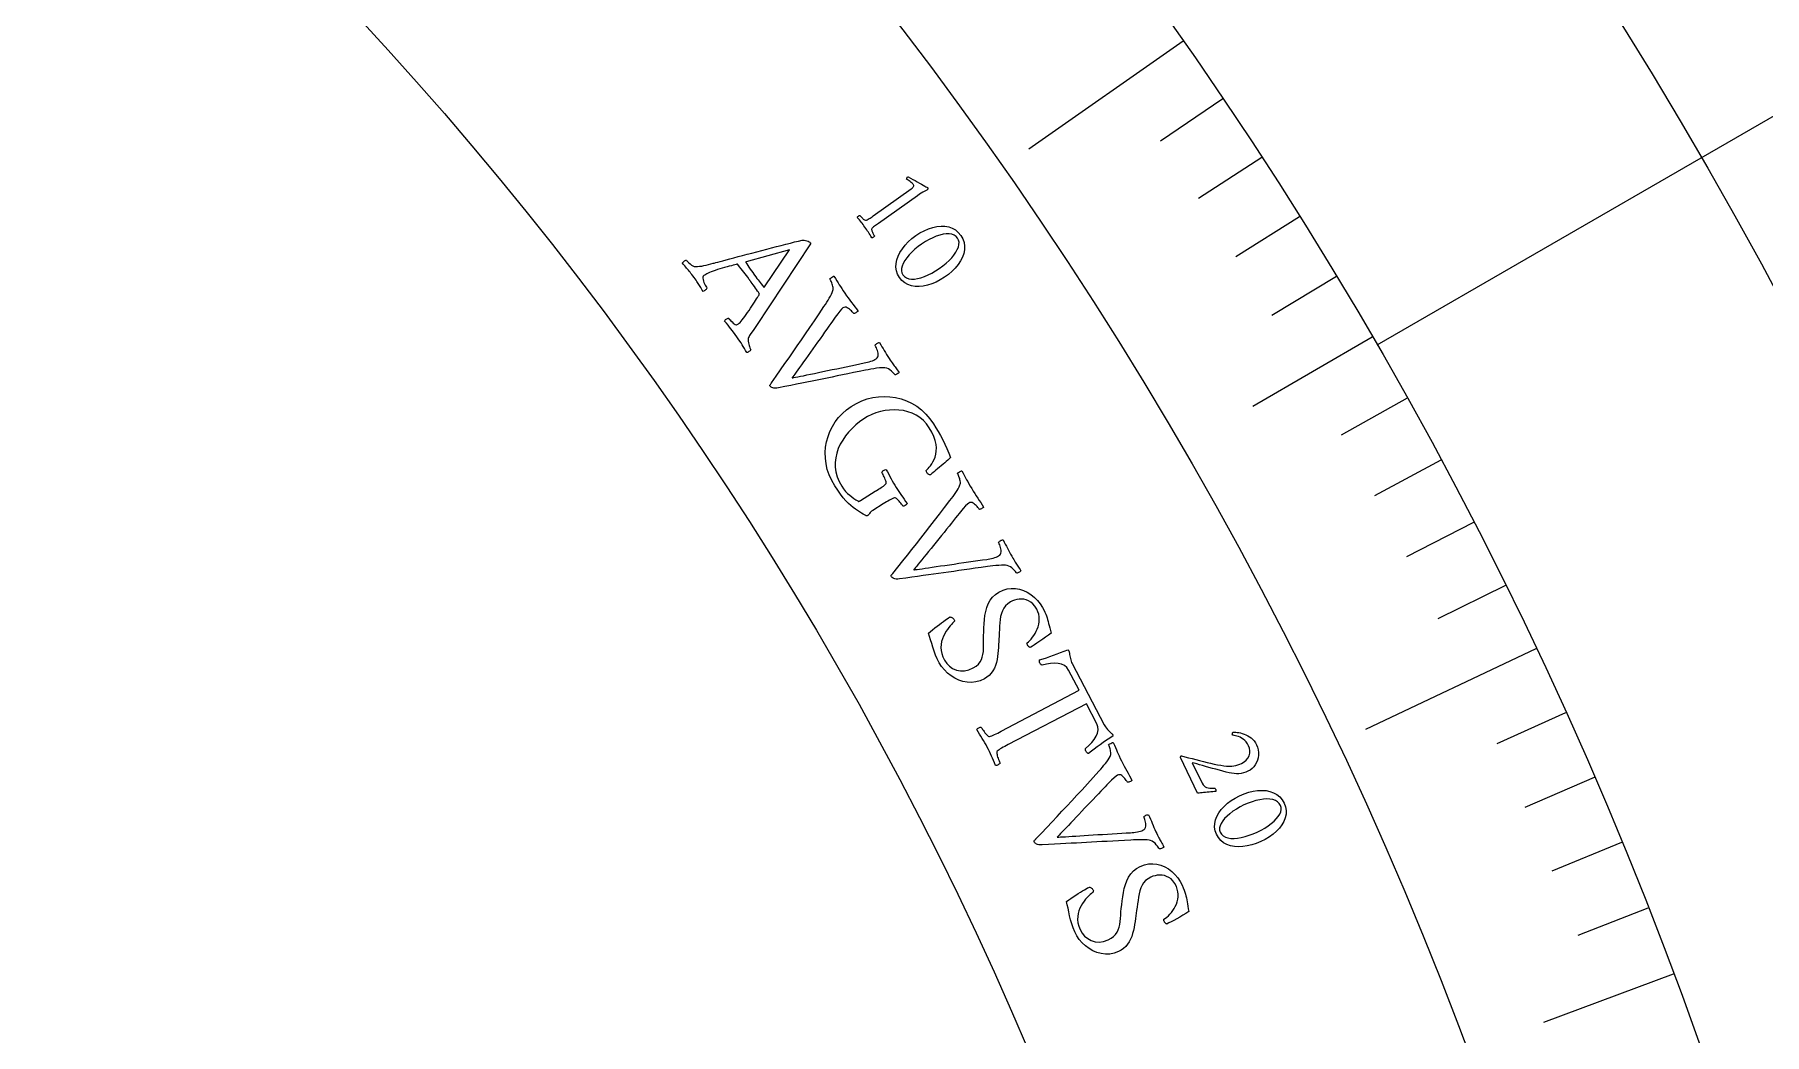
# Model space of a CAD drawing. Header units: millimetres. Extents: x -60 to 60, y -60 to 76.
# Drawn here: x 25.93 to 45.75, y 15.95 to 27.41 of the extents above; entities that cross this region are included whole.
import ezdxf

# ---------------------------------------------------------------- set-up
doc = ezdxf.new("R2010")
doc.units = ezdxf.units.MM
for name, color, linetype in [('ENGRAVE', 7, 'Continuous'), ('ENGRAVE_FINE', 8, 'Continuous'), ('TEXT', 5, 'Continuous')]:
    doc.layers.add(name, color=color, linetype=linetype)

msp = doc.modelspace()

# ---------------------------------------------------------------- linework, layer by layer
at = {"layer": 'ENGRAVE'}
for points in [[(39.0901, 27.336), (37.3199, 26.0982)], [(47.0252, 27.15), (41.3094, 23.85)], [(41.2562, 23.9419), (39.8862, 23.1469)], [(43.1325, 20.3685), (41.1794, 19.4461)], [(44.7036, 16.6395), (43.2191, 16.087)]]:
    msp.add_lwpolyline(points, dxfattribs=at)
for radius in [58.8, 58.8, 57.225, 54.3, 54.3, 51.99, 47.7, 47.7, 45.18, 40.5, 40.5]:
    msp.add_circle((0, 0), radius, dxfattribs=at)
at = {"layer": 'ENGRAVE_FINE'}
for points in [[(39.5457, 26.6726), (38.8294, 26.1895)], [(39.9902, 26.0014), (39.2659, 25.5304)], [(40.4236, 25.3224), (39.6914, 24.8637)], [(40.8456, 24.6358), (40.1058, 24.1896)], [(41.6552, 23.2409), (40.9007, 22.8199)], [(42.0424, 22.5328), (41.2809, 22.1246)], [(42.4178, 21.8179), (41.6495, 21.4227)], [(42.7812, 21.0964), (42.0063, 20.7143)], [(43.4716, 19.6343), (42.6842, 19.2787)], [(43.7984, 18.8942), (43.0051, 18.5519)], [(44.1127, 18.1482), (43.3137, 17.8194)], [(44.4145, 17.3966), (43.61, 17.0814)]]:
    msp.add_lwpolyline(points, dxfattribs=at)
at = {"layer": 'TEXT'}
for points in [[(35.5369, 25.3313), (35.9727, 25.6419), (35.9832, 25.6498), (35.9914, 25.6571), (35.9974, 25.6637), (36.0011, 25.6697), (36.0029, 25.6754), (36.0029, 25.6813), (36.0011, 25.6872), (35.9976, 25.6933), (35.9921, 25.6999), (35.9844, 25.7074), (35.9744, 25.7159), (35.9623, 25.7253), (35.9497, 25.7345), (35.9385, 25.7424), (35.9288, 25.749), (35.9206, 25.7544), (35.9215, 25.7617), (35.9237, 25.768), (35.9273, 25.7734), (35.9321, 25.7778), (35.9322, 25.7779), (35.9324, 25.778), (35.9327, 25.7783), (35.9332, 25.7786), (35.9353, 25.7799), (35.9372, 25.7806), (35.9389, 25.7808), (35.9403, 25.7803), (35.9662, 25.7653), (35.9919, 25.7505), (36.0176, 25.7359), (36.0432, 25.7216), (36.0676, 25.708), (36.0898, 25.6955), (36.1099, 25.6842), (36.1278, 25.674), (36.1425, 25.6656), (36.1531, 25.6594), (36.1596, 25.6555), (36.1621, 25.6538), (36.1637, 25.6515), (36.1651, 25.6487), (36.1654, 25.6456), (36.1646, 25.6424), (36.1626, 25.639), (36.1602, 25.6357), (36.1579, 25.6327), (36.1558, 25.6301), (36.1539, 25.6278), (36.152, 25.6269), (36.1464, 25.6241), (36.1369, 25.6195), (36.1237, 25.6131), (36.1073, 25.6044), (36.0886, 25.5932), (36.0673, 25.5794), (36.0437, 25.5631), (35.5972, 25.2464), (35.5853, 25.2379), (35.5738, 25.2296), (35.5628, 25.2216), (35.5523, 25.2138), (35.5427, 25.2061), (35.5343, 25.1987), (35.5273, 25.1915), (35.5216, 25.1845), (35.5202, 25.1807), (35.52, 25.1756), (35.5211, 25.169), (35.5233, 25.1609), (35.5264, 25.1523), (35.53, 25.1436), (35.5341, 25.135), (35.5386, 25.1264), (35.5431, 25.1185), (35.547, 25.1119), (35.5503, 25.1066), (35.5529, 25.1026), (35.5513, 25.0993), (35.5487, 25.0957), (35.545, 25.0919), (35.5402, 25.0878), (35.535, 25.0843), (35.5303, 25.0819), (35.5259, 25.0807), (35.5219, 25.0808), (35.5116, 25.0977), (35.5017, 25.1138), (35.4921, 25.1293), (35.483, 25.144), (35.4738, 25.1585), (35.464, 25.1734), (35.4536, 25.1887), (35.4426, 25.2045), (35.4318, 25.2194), (35.4213, 25.2335), (35.411, 25.2468), (35.4011, 25.2592), (35.3909, 25.2717), (35.3799, 25.2851), (35.3682, 25.2994), (35.3557, 25.3146), (35.357, 25.3183), (35.3595, 25.3221), (35.3633, 25.3258), (35.3684, 25.3294), (35.3738, 25.3326), (35.3786, 25.3349), (35.3829, 25.3363), (35.3865, 25.3367), (35.3894, 25.3329), (35.3933, 25.328), (35.3983, 25.3222), (35.4043, 25.3154), (35.4109, 25.3082), (35.4177, 25.3015), (35.4247, 25.2953), (35.4319, 25.2895), (35.4387, 25.2848), (35.4444, 25.2819), (35.4491, 25.2807), (35.4528, 25.2812), (35.4613, 25.2843), (35.4705, 25.2885), (35.4804, 25.2938), (35.4909, 25.3001), (35.5019, 25.3073), (35.5133, 25.3148), (35.5249, 25.3228), (35.5369, 25.3313)], [(36.5415, 25.108), (36.5642, 25.0684), (36.5789, 25.0277), (36.5854, 24.986), (36.5837, 24.9432), (36.5749, 24.9001), (36.5598, 24.8577), (36.5384, 24.8158), (36.5109, 24.7744), (36.4781, 24.7345), (36.441, 24.6967), (36.3997, 24.6612), (36.3541, 24.6278), (36.3062, 24.5979), (36.2578, 24.5728), (36.2089, 24.5524), (36.1596, 24.5369), (36.1109, 24.5266), (36.064, 24.522), (36.019, 24.5232), (35.9757, 24.5302), (35.9354, 24.5436), (35.8992, 24.5639), (35.8671, 24.5912), (35.8391, 24.6254), (35.8178, 24.6629), (35.8043, 24.702), (35.7985, 24.7428), (35.8004, 24.7854), (35.8092, 24.8285), (35.824, 24.8713), (35.8449, 24.9138), (35.8718, 24.9558), (35.9038, 24.9965), (35.9402, 25.035), (35.9809, 25.0713), (36.026, 25.1053), (36.0735, 25.1358), (36.1216, 25.1616), (36.1703, 25.1825), (36.2195, 25.1985), (36.2682, 25.2091), (36.3151, 25.2137), (36.3604, 25.2123), (36.4039, 25.2049), (36.4445, 25.1909), (36.481, 25.1702), (36.5133, 25.1425), (36.5415, 25.108)], [(33.7046, 24.7881), (33.7078, 24.789), (33.7175, 24.7916), (33.7336, 24.796), (33.7561, 24.8021), (33.7842, 24.8097), (33.8168, 24.8186), (33.854, 24.8288), (33.8957, 24.8403), (33.9411, 24.8526), (33.9891, 24.8654), (34.0398, 24.8786), (34.0931, 24.8923), (34.1481, 24.9064), (34.2038, 24.9208), (34.2602, 24.9354), (34.3173, 24.9504), (34.3742, 24.9653), (34.43, 24.9798), (34.4847, 24.9939), (34.5382, 25.0075), (34.5896, 25.0206), (34.6379, 25.0327), (34.683, 25.044), (34.725, 25.0544), (34.735, 25.0549), (34.7468, 25.0538), (34.7604, 25.0509), (34.7759, 25.0463), (34.7908, 25.0408), (34.8027, 25.0352), (34.8115, 25.0295), (34.8173, 25.0236), (34.8183, 25.0221), (34.8191, 25.0207), (34.8194, 25.0197), (34.8195, 25.0188), (34.8195, 25.0179), (34.8195, 25.0166), (34.8197, 25.0149), (34.8201, 25.0128), (34.1921, 24.0653), (34.1607, 24.019), (34.1374, 23.9842), (34.1221, 23.9609), (34.1148, 23.9492), (34.1095, 23.9378), (34.1063, 23.925), (34.105, 23.9106), (34.1058, 23.8948), (34.108, 23.8784), (34.1111, 23.8628), (34.1152, 23.8478), (34.1202, 23.8334), (34.1252, 23.8207), (34.1295, 23.8107), (34.133, 23.8034), (34.1357, 23.7988), (34.1329, 23.7927), (34.1282, 23.7868), (34.1217, 23.7812), (34.1133, 23.7758), (34.1049, 23.7711), (34.0982, 23.7677), (34.0933, 23.7655), (34.0902, 23.7646), (34.0755, 23.789), (34.0616, 23.8121), (34.0484, 23.834), (34.036, 23.8545), (34.0231, 23.8751), (34.0087, 23.8974), (33.9925, 23.9213), (33.9748, 23.9468), (33.9557, 23.9735), (33.938, 23.9976), (33.9216, 24.0191), (33.9066, 24.038), (33.8914, 24.0567), (33.8743, 24.0778), (33.8555, 24.1011), (33.8349, 24.1266), (33.8368, 24.1322), (33.8406, 24.1378), (33.8463, 24.1434), (33.854, 24.1489), (33.8622, 24.1536), (33.8696, 24.1567), (33.8764, 24.1581), (33.8824, 24.158), (33.8887, 24.1499), (33.8973, 24.1402), (33.908, 24.1289), (33.9209, 24.1161), (33.9343, 24.104), (33.9465, 24.0947), (33.9574, 24.0882), (33.967, 24.0846), (33.973, 24.0845), (33.9797, 24.0861), (33.987, 24.0894), (33.9949, 24.0944), (34.0032, 24.1013), (34.0131, 24.1113), (34.0247, 24.1246), (34.0379, 24.141), (34.0522, 24.1598), (34.0672, 24.1801), (34.0827, 24.2019), (34.0989, 24.2253), (34.1153, 24.2493), (34.1313, 24.2732), (34.147, 24.2968), (34.1623, 24.3202), (34.1769, 24.3425), (34.1901, 24.3627), (34.2019, 24.3809), (34.2124, 24.3971), (34.221, 24.4103), (34.2271, 24.4197), (34.2308, 24.4254), (34.232, 24.4273), (34.2321, 24.4277), (34.2322, 24.4287), (34.2325, 24.4305), (34.2329, 24.433), (34.2332, 24.4357), (34.233, 24.4381), (34.2325, 24.4402), (34.2315, 24.442), (34.2228, 24.4557), (34.2129, 24.4706), (34.2017, 24.4869), (34.1893, 24.5045), (34.1764, 24.5224), (34.164, 24.5397), (34.1521, 24.5563), (34.1405, 24.5724), (34.1376, 24.5765), (34.1346, 24.5806), (34.1316, 24.5848), (34.1286, 24.5889), (34.1257, 24.5929), (34.123, 24.5968), (34.1204, 24.6004), (34.1179, 24.6038), (34.1006, 24.6276), (34.0846, 24.6495), (34.0698, 24.6694), (34.0562, 24.6874), (34.0421, 24.7056), (34.026, 24.726), (34.0077, 24.7486), (33.9873, 24.7735), (33.9865, 24.7743), (33.9852, 24.7751), (33.9835, 24.7759), (33.9813, 24.7766), (33.9792, 24.7773), (33.9776, 24.7777), (33.9767, 24.778), (33.9764, 24.7781), (33.9738, 24.7774), (33.966, 24.7752), (33.9529, 24.7716), (33.9346, 24.7665), (33.9127, 24.7604), (33.8888, 24.7538), (33.8629, 24.7467), (33.835, 24.7391), (33.8067, 24.7312), (33.7795, 24.7233), (33.7534, 24.7155), (33.7284, 24.7076), (33.7038, 24.6999), (33.6819, 24.692), (33.6625, 24.684), (33.6458, 24.6759), (33.6313, 24.668), (33.6186, 24.6606), (33.6077, 24.6538), (33.5986, 24.6475), (33.5912, 24.6397), (33.587, 24.6293), (33.5861, 24.6165), (33.5884, 24.6013), (33.5928, 24.585), (33.5983, 24.5692), (33.6049, 24.5538), (33.6125, 24.539), (33.62, 24.5257), (33.626, 24.5154), (33.6305, 24.5078), (33.6336, 24.5032), (33.6322, 24.4998), (33.6289, 24.4954), (33.6237, 24.4899), (33.6166, 24.4833), (33.609, 24.4769), (33.602, 24.472), (33.5956, 24.4685), (33.59, 24.4664), (33.58, 24.4819), (33.5707, 24.4963), (33.5623, 24.5095), (33.5547, 24.5217), (33.5475, 24.5332), (33.5403, 24.5448), (33.5331, 24.5564), (33.5259, 24.568), (33.5179, 24.5803), (33.5085, 24.5942), (33.4976, 24.6097), (33.4852, 24.6268), (33.4725, 24.6439), (33.4606, 24.6593), (33.4496, 24.6732), (33.4394, 24.6856), (33.4296, 24.6971), (33.4198, 24.7087), (33.41, 24.7202), (33.4002, 24.7317), (33.3898, 24.7441), (33.3782, 24.758), (33.3653, 24.7736), (33.3513, 24.7908), (33.3528, 24.794), (33.3562, 24.7982), (33.3618, 24.8032), (33.3693, 24.8092), (33.3775, 24.8149), (33.3848, 24.8194), (33.3913, 24.8227), (33.397, 24.8247), (33.4038, 24.8165), (33.4134, 24.8065), (33.4258, 24.7946), (33.441, 24.7808), (33.457, 24.768), (33.472, 24.7589), (33.486, 24.7536), (33.4989, 24.7521), (33.5235, 24.7522), (33.5484, 24.7538), (33.5736, 24.7571), (33.599, 24.7619), (33.6247, 24.7678), (33.6509, 24.7741), (33.6775, 24.7809), (33.7046, 24.7881)], [(36.5052, 25.0747), (36.4872, 25.0953), (36.4651, 25.1106), (36.4388, 25.1207), (36.4085, 25.1255), (36.375, 25.1256), (36.3393, 25.1212), (36.3013, 25.1124), (36.2611, 25.0993), (36.2196, 25.0822), (36.1777, 25.0615), (36.1354, 25.0372), (36.0928, 25.0093), (36.0521, 24.9794), (36.0147, 24.9486), (35.9806, 24.9167), (35.9497, 24.8838), (35.9229, 24.8509), (35.9006, 24.8188), (35.883, 24.7876), (35.8701, 24.7572), (35.8625, 24.7286), (35.861, 24.7024), (35.8656, 24.6787), (35.8763, 24.6575), (35.8951, 24.6359), (35.9179, 24.6202), (35.9447, 24.6103), (35.9755, 24.6061), (36.0095, 24.6071), (36.0458, 24.6126), (36.0843, 24.6226), (36.1251, 24.637), (36.1671, 24.6552), (36.2092, 24.6765), (36.2515, 24.7009), (36.294, 24.7283), (36.3353, 24.7581), (36.3729, 24.7885), (36.4069, 24.8196), (36.4371, 24.8515), (36.4633, 24.8834), (36.4847, 24.9146), (36.5015, 24.9451), (36.5136, 24.975), (36.5204, 25.0033), (36.5213, 25.0294), (36.5162, 25.0532), (36.5052, 25.0747)], [(34.5803, 24.9424), (34.0814, 24.8066), (34.0812, 24.8064), (34.0807, 24.8058), (34.0799, 24.8048), (34.0787, 24.8034), (34.0776, 24.8019), (34.077, 24.8006), (34.0768, 24.7995), (34.0772, 24.7985), (34.0884, 24.7815), (34.1008, 24.763), (34.1145, 24.743), (34.1293, 24.7216), (34.144, 24.7005), (34.1573, 24.6816), (34.169, 24.665), (34.1793, 24.6506), (34.1928, 24.6321), (34.2059, 24.6147), (34.2184, 24.5983), (34.2305, 24.583), (34.2426, 24.5679), (34.2552, 24.5521), (34.2683, 24.5355), (34.282, 24.5182), (34.2833, 24.5168), (34.2849, 24.5162), (34.2869, 24.5162), (34.2891, 24.517), (34.2911, 24.5179), (34.2926, 24.5186), (34.2935, 24.519), (34.2938, 24.5191)], [(35.2141, 24.4443), (35.2331, 24.4173), (35.252, 24.3909), (35.2709, 24.3652), (35.2899, 24.3401), (35.3087, 24.3154), (35.3272, 24.2908), (35.3455, 24.2663), (35.3635, 24.242), (35.3604, 24.2377), (35.3553, 24.2329), (35.3483, 24.2275), (35.3393, 24.2216), (35.3303, 24.2164), (35.3231, 24.2133), (35.3178, 24.2122), (35.3142, 24.2132), (35.3109, 24.2176), (35.3054, 24.2238), (35.2979, 24.232), (35.2883, 24.242), (35.2774, 24.2525), (35.2659, 24.2621), (35.2537, 24.2708), (35.2409, 24.2786), (35.228, 24.284), (35.2155, 24.2856), (35.2032, 24.2833), (35.1913, 24.2771), (35.1757, 24.2635), (35.1556, 24.2412), (35.1311, 24.2101), (35.102, 24.1704), (35.0872, 24.1493), (35.0701, 24.1249), (35.0508, 24.0973), (35.0292, 24.0665), (35.0059, 24.0332), (34.9814, 23.9984), (34.9556, 23.9619), (34.9286, 23.9239), (34.901, 23.8851), (34.8735, 23.8462), (34.846, 23.8071), (34.8185, 23.7681), (34.7916, 23.7298), (34.7657, 23.6931), (34.7408, 23.6581), (34.717, 23.6248), (34.6946, 23.5938), (34.6745, 23.5658), (34.6564, 23.5408), (34.6404, 23.5187), (34.6272, 23.5005), (34.6175, 23.4869), (34.6112, 23.478), (34.6083, 23.4737), (34.6158, 23.475), (34.6294, 23.4775), (34.6489, 23.4814), (34.6744, 23.4866), (34.7049, 23.493), (34.7392, 23.5001), (34.7774, 23.5082), (34.8194, 23.5172), (34.8645, 23.5268), (34.9118, 23.5369), (34.9615, 23.5473), (35.0135, 23.5582), (35.0669, 23.5694), (35.1206, 23.5806), (35.1748, 23.5919), (35.2294, 23.6032), (35.2833, 23.6143), (35.3357, 23.6251), (35.3865, 23.6356), (35.4356, 23.6457), (35.4541, 23.6496), (35.4726, 23.6543), (35.4914, 23.6596), (35.5102, 23.6657), (35.5282, 23.6722), (35.5441, 23.6789), (35.5581, 23.6859), (35.5701, 23.6931), (35.5818, 23.703), (35.5899, 23.7147), (35.5943, 23.7282), (35.5952, 23.7434), (35.5935, 23.7595), (35.5904, 23.7752), (35.5861, 23.7907), (35.5803, 23.8059), (35.5743, 23.8197), (35.569, 23.831), (35.5644, 23.8399), (35.5606, 23.8463), (35.5612, 23.8511), (35.5645, 23.8564), (35.5703, 23.8622), (35.5787, 23.8685), (35.5879, 23.874), (35.5961, 23.8777), (35.6033, 23.8794), (35.6095, 23.8791), (35.624, 23.8556), (35.638, 23.8326), (35.6514, 23.8101), (35.6642, 23.7882), (35.6771, 23.7664), (35.6908, 23.7442), (35.7052, 23.7215), (35.7203, 23.6984), (35.7329, 23.6795), (35.7442, 23.6628), (35.7543, 23.6482), (35.763, 23.6357), (35.7712, 23.6244), (35.7794, 23.6132), (35.7877, 23.6022), (35.7959, 23.5914), (35.8046, 23.5801), (35.8142, 23.5674), (35.8246, 23.5534), (35.8359, 23.5381), (35.8325, 23.5339), (35.8271, 23.5293), (35.8195, 23.5241), (35.8098, 23.5185), (35.8003, 23.5137), (35.7931, 23.5107), (35.7884, 23.5096), (35.786, 23.5104), (35.781, 23.5169), (35.7726, 23.5261), (35.761, 23.5379), (35.7462, 23.5524), (35.7292, 23.5666), (35.7113, 23.5776), (35.6925, 23.5853), (35.6728, 23.5897), (35.6567, 23.5911), (35.6353, 23.5907), (35.6089, 23.5886), (35.5774, 23.5849), (35.5438, 23.58), (35.5112, 23.5748), (35.4797, 23.5691), (35.4492, 23.563), (35.3786, 23.5488), (35.311, 23.535), (35.2463, 23.5218), (35.1847, 23.5091), (35.1251, 23.4968), (35.0665, 23.4848), (35.0089, 23.4731), (34.9523, 23.4617), (34.8957, 23.4503), (34.838, 23.4386), (34.7793, 23.4266), (34.7196, 23.4143), (34.6577, 23.4016), (34.5925, 23.3884), (34.5239, 23.3746), (34.4519, 23.3603), (34.4326, 23.3572), (34.4156, 23.356), (34.4008, 23.3569), (34.3884, 23.3598), (34.3779, 23.3643), (34.3687, 23.3699), (34.3609, 23.3765), (34.3546, 23.3843), (34.3536, 23.3872), (34.3542, 23.3907), (34.3562, 23.395), (34.3598, 23.4001), (34.3638, 23.4052), (34.367, 23.4098), (34.3695, 23.414), (34.3712, 23.4176), (34.4246, 23.4936), (34.4762, 23.5671), (34.5258, 23.6382), (34.5737, 23.7067), (34.6207, 23.7743), (34.6681, 23.8425), (34.7157, 23.9114), (34.7637, 23.9809), (34.8129, 24.0527), (34.8642, 24.1285), (34.9177, 24.2084), (34.9733, 24.2922), (34.9905, 24.3178), (35.0064, 24.3425), (35.0212, 24.3662), (35.0347, 24.389), (35.0471, 24.4112), (35.0583, 24.4334), (35.0682, 24.4556), (35.0769, 24.4777), (35.0797, 24.4872), (35.0807, 24.498), (35.0799, 24.5101), (35.0772, 24.5234), (35.0734, 24.5371), (35.069, 24.5503), (35.064, 24.5629), (35.0585, 24.5749), (35.053, 24.5859), (35.0481, 24.5951), (35.0437, 24.6027), (35.0398, 24.6087), (35.0407, 24.6104), (35.0445, 24.6139), (35.0513, 24.6191), (35.0611, 24.6261), (35.0711, 24.633), (35.0786, 24.6378), (35.0837, 24.6406), (35.0864, 24.6414), (35.1049, 24.6131), (35.1216, 24.5871), (35.1365, 24.5635), (35.1495, 24.5423), (35.1627, 24.5212), (35.1778, 24.4978), (35.195, 24.4721), (35.2141, 24.4443)], [(35.5622, 22.1752), (35.5647, 22.1768), (35.5673, 22.1784), (35.5699, 22.1801), (35.5725, 22.1817), (35.5751, 22.1833), (35.5777, 22.1849), (35.5803, 22.1865), (35.5829, 22.1881), (35.5988, 22.1982), (35.614, 22.2078), (35.6283, 22.2171), (35.6418, 22.2261), (35.6541, 22.2348), (35.665, 22.2432), (35.6742, 22.2515), (35.682, 22.2596), (35.6855, 22.2649), (35.6866, 22.2729), (35.6853, 22.2835), (35.6817, 22.2966), (35.6765, 22.311), (35.6709, 22.3253), (35.6646, 22.3396), (35.6578, 22.3538), (35.6512, 22.3669), (35.6455, 22.3777), (35.6408, 22.3863), (35.6371, 22.3926), (35.6397, 22.3975), (35.644, 22.4026), (35.6499, 22.4081), (35.6574, 22.4138), (35.6654, 22.4187), (35.6727, 22.4219), (35.6793, 22.4233), (35.6853, 22.4229), (35.7004, 22.3965), (35.7151, 22.3705), (35.7293, 22.3447), (35.743, 22.3193), (35.7566, 22.2941), (35.7706, 22.2691), (35.7851, 22.2445), (35.7999, 22.22), (35.8155, 22.1954), (35.8311, 22.1718), (35.8465, 22.1491), (35.862, 22.1275), (35.8776, 22.1059), (35.8935, 22.0831), (35.9098, 22.0592), (35.9265, 22.0342), (35.9243, 22.0287), (35.9201, 22.0234), (35.914, 22.0182), (35.906, 22.0132), (35.8976, 22.009), (35.8901, 22.0062), (35.8836, 22.0046), (35.878, 22.0045), (35.8741, 22.0106), (35.8686, 22.0184), (35.8616, 22.028), (35.853, 22.0394), (35.8436, 22.0512), (35.8341, 22.0624), (35.8243, 22.0729), (35.8144, 22.0827), (35.8049, 22.0907), (35.7963, 22.096), (35.7887, 22.0986), (35.782, 22.0985), (35.7689, 22.0947), (35.7548, 22.0893), (35.7397, 22.0821), (35.7235, 22.0732), (35.7066, 22.0633), (35.689, 22.0528), (35.6709, 22.0418), (35.6521, 22.0303), (35.5328, 21.9566), (35.5202, 21.948), (35.51, 21.9395), (35.5021, 21.9309), (35.4967, 21.9223), (35.4921, 21.9143), (35.4868, 21.9073), (35.4809, 21.9015), (35.4743, 21.8967), (35.4707, 21.8949), (35.467, 21.8939), (35.4631, 21.8938), (35.459, 21.8943), (35.4537, 21.8961), (35.4463, 21.8995), (35.4366, 21.9045), (35.4247, 21.9111), (35.4035, 21.9239), (35.3813, 21.9379), (35.3579, 21.9532), (35.3335, 21.9696), (35.308, 21.9885), (35.2814, 22.0109), (35.2539, 22.0367), (35.2254, 22.0661), (35.1956, 22.1002), (35.1643, 22.1404), (35.1315, 22.1866), (35.0973, 22.2389), (35.062, 22.3005), (35.0336, 22.3631), (35.0123, 22.4265), (34.9979, 22.4909), (34.9901, 22.5554), (34.9885, 22.619), (34.9931, 22.6817), (35.004, 22.7437), (35.0206, 22.804), (35.0427, 22.862), (35.0703, 22.9175), (35.1034, 22.9707), (35.1416, 23.0207), (35.1847, 23.0668), (35.2326, 23.109), (35.2854, 23.1472), (35.3448, 23.1824), (35.4059, 23.2112), (35.4686, 23.2336), (35.5331, 23.2494), (35.5983, 23.2589), (35.6634, 23.2622), (35.7283, 23.2594), (35.7932, 23.2503), (35.8571, 23.2349), (35.9188, 23.213), (35.9786, 23.1845), (36.0362, 23.1495), (36.0907, 23.1081), (36.1412, 23.0605), (36.1874, 23.0066), (36.2296, 22.9465), (36.2561, 22.9036), (36.2824, 22.8591), (36.3083, 22.8131), (36.334, 22.7655), (36.3587, 22.7164), (36.3819, 22.6659), (36.4034, 22.6139), (36.4234, 22.5605), (36.4214, 22.5588), (36.4155, 22.5535), (36.4056, 22.5447), (36.3918, 22.5324), (36.3752, 22.5179), (36.3573, 22.5022), (36.3379, 22.4856), (36.317, 22.4679), (36.2959, 22.4501), (36.2758, 22.433), (36.2568, 22.4167), (36.2387, 22.4013), (36.2229, 22.3878), (36.2107, 22.3775), (36.2019, 22.3706), (36.1967, 22.3668), (36.1932, 22.3647), (36.1887, 22.3643), (36.1831, 22.3656), (36.1764, 22.3688), (36.1695, 22.3731), (36.1633, 22.3783), (36.1579, 22.3841), (36.1532, 22.3908), (36.1499, 22.3969), (36.1474, 22.403), (36.1459, 22.409), (36.1453, 22.415), (36.1547, 22.4241), (36.1659, 22.4359), (36.1789, 22.4506), (36.1937, 22.4681), (36.2089, 22.4884), (36.2229, 22.5117), (36.2356, 22.5379), (36.2471, 22.567), (36.256, 22.599), (36.2609, 22.6338), (36.2617, 22.6715), (36.2584, 22.712), (36.2495, 22.7554), (36.2336, 22.8017), (36.2105, 22.8509), (36.1802, 22.9029), (36.1483, 22.9475), (36.1124, 22.9865), (36.0727, 23.0199), (36.0291, 23.0476), (35.9826, 23.0701), (35.9342, 23.0874), (35.8839, 23.0996), (35.8318, 23.1066), (35.7788, 23.1088), (35.726, 23.1065), (35.6734, 23.0996), (35.6211, 23.0882), (35.5699, 23.0727), (35.5209, 23.0535), (35.4741, 23.0308), (35.4296, 23.0043), (35.3823, 22.9713), (35.3376, 22.9352), (35.2954, 22.8961), (35.2559, 22.8539), (35.2197, 22.8093), (35.1881, 22.7628), (35.1608, 22.7143), (35.1379, 22.664), (35.1202, 22.6122), (35.1084, 22.5595), (35.1026, 22.506), (35.1028, 22.4515), (35.1099, 22.3967), (35.1248, 22.342), (35.1475, 22.2873), (35.1781, 22.2328), (35.1991, 22.202), (35.2212, 22.1744), (35.2444, 22.1501), (35.2687, 22.1289), (35.2931, 22.1102), (35.3166, 22.0932), (35.3392, 22.0778), (35.3609, 22.064), (35.3651, 22.0614), (35.3691, 22.0599), (35.3728, 22.0596), (35.3762, 22.0605), (35.3797, 22.0621), (35.3833, 22.064), (35.3873, 22.0662), (35.3914, 22.0688)], [(36.6669, 22.2056), (36.6842, 22.1775), (36.7014, 22.15), (36.7187, 22.1232), (36.7361, 22.097), (36.7533, 22.0711), (36.7703, 22.0454), (36.787, 22.0199), (36.8035, 21.9945), (36.8001, 21.9904), (36.7947, 21.9859), (36.7873, 21.981), (36.778, 21.9756), (36.7687, 21.971), (36.7614, 21.9684), (36.7559, 21.9676), (36.7525, 21.9688), (36.7494, 21.9734), (36.7444, 21.98), (36.7374, 21.9886), (36.7284, 21.9991), (36.7182, 22.0103), (36.7073, 22.0206), (36.6957, 22.0301), (36.6834, 22.0387), (36.6709, 22.0449), (36.6584, 22.0472), (36.6461, 22.0457), (36.6338, 22.0403), (36.6174, 22.0277), (36.596, 22.0066), (36.5695, 21.9772), (36.538, 21.9393), (36.5219, 21.9191), (36.5033, 21.8959), (36.4823, 21.8695), (36.4589, 21.8401), (36.4336, 21.8084), (36.4069, 21.7751), (36.3789, 21.7404), (36.3496, 21.7041), (36.3197, 21.667), (36.2897, 21.6299), (36.2599, 21.5927), (36.23, 21.5554), (36.2008, 21.5188), (36.1727, 21.4839), (36.1456, 21.4505), (36.1198, 21.4187), (36.0956, 21.3892), (36.0737, 21.3625), (36.0541, 21.3386), (36.0367, 21.3176), (36.0224, 21.3002), (36.0119, 21.2873), (36.005, 21.2788), (36.0019, 21.2747), (36.0095, 21.2754), (36.0232, 21.2772), (36.0429, 21.2799), (36.0687, 21.2835), (36.0995, 21.2879), (36.1342, 21.2929), (36.1728, 21.2986), (36.2153, 21.3049), (36.2609, 21.3117), (36.3088, 21.3188), (36.359, 21.3262), (36.4116, 21.3338), (36.4655, 21.3416), (36.5199, 21.3495), (36.5746, 21.3573), (36.6298, 21.3652), (36.6844, 21.373), (36.7373, 21.3806), (36.7886, 21.3878), (36.8383, 21.3949), (36.857, 21.3976), (36.8758, 21.4011), (36.8948, 21.4053), (36.914, 21.4101), (36.9323, 21.4155), (36.9487, 21.4213), (36.9631, 21.4274), (36.9755, 21.4338), (36.9878, 21.443), (36.9966, 21.4541), (37.0019, 21.4673), (37.0036, 21.4825), (37.003, 21.4986), (37.0009, 21.5145), (36.9975, 21.5302), (36.9927, 21.5457), (36.9876, 21.5599), (36.983, 21.5715), (36.979, 21.5807), (36.9755, 21.5873), (36.9765, 21.5921), (36.9801, 21.5972), (36.9862, 21.6026), (36.995, 21.6083), (37.0046, 21.6133), (37.013, 21.6164), (37.0203, 21.6176), (37.0264, 21.617), (37.0394, 21.5926), (37.0519, 21.5688), (37.0639, 21.5455), (37.0753, 21.5229), (37.0869, 21.5003), (37.0991, 21.4773), (37.1121, 21.4537), (37.1258, 21.4297), (37.1372, 21.4101), (37.1474, 21.3927), (37.1565, 21.3775), (37.1645, 21.3645), (37.172, 21.3527), (37.1794, 21.341), (37.187, 21.3296), (37.1945, 21.3183), (37.2025, 21.3064), (37.2113, 21.2931), (37.2208, 21.2785), (37.2311, 21.2626), (37.2275, 21.2586), (37.2218, 21.2543), (37.2139, 21.2496), (37.2039, 21.2447), (37.194, 21.2404), (37.1867, 21.2378), (37.1819, 21.237), (37.1796, 21.238), (37.175, 21.2448), (37.1672, 21.2545), (37.1564, 21.267), (37.1425, 21.2824), (37.1264, 21.2977), (37.1093, 21.3097), (37.091, 21.3186), (37.0716, 21.3242), (37.0555, 21.3266), (37.0342, 21.3275), (37.0077, 21.3271), (36.976, 21.3253), (36.9422, 21.3226), (36.9093, 21.3194), (36.8775, 21.3157), (36.8467, 21.3115), (36.7753, 21.3016), (36.707, 21.2921), (36.6417, 21.283), (36.5794, 21.2741), (36.5191, 21.2656), (36.4599, 21.2572), (36.4017, 21.2492), (36.3445, 21.2413), (36.2873, 21.2335), (36.229, 21.2254), (36.1697, 21.2171), (36.1093, 21.2085), (36.0468, 21.1996), (35.9808, 21.1905), (35.9115, 21.181), (35.8388, 21.1712), (35.8193, 21.1693), (35.8022, 21.1692), (35.7876, 21.171), (35.7754, 21.1747), (35.7651, 21.1798), (35.7563, 21.1859), (35.749, 21.1931), (35.7431, 21.2012), (35.7423, 21.2041), (35.7431, 21.2077), (35.7455, 21.2118), (35.7493, 21.2166), (35.7536, 21.2215), (35.7571, 21.2259), (35.7598, 21.2299), (35.7618, 21.2334), (35.8198, 21.306), (35.8758, 21.3761), (35.9298, 21.4439), (35.9818, 21.5093), (36.033, 21.5739), (36.0845, 21.639), (36.1364, 21.7048), (36.1886, 21.7712), (36.2421, 21.8398), (36.2981, 21.9123), (36.3564, 21.9886), (36.4172, 22.0689), (36.4358, 22.0934), (36.4533, 22.117), (36.4695, 22.1398), (36.4845, 22.1616), (36.4982, 22.1831), (36.5107, 22.2045), (36.522, 22.226), (36.5321, 22.2476), (36.5355, 22.2569), (36.5371, 22.2676), (36.5371, 22.2797), (36.5352, 22.2932), (36.5323, 22.3071), (36.5287, 22.3205), (36.5245, 22.3334), (36.5198, 22.3457), (36.515, 22.357), (36.5106, 22.3666), (36.5067, 22.3744), (36.5032, 22.3806), (36.5042, 22.3823), (36.5082, 22.3855), (36.5154, 22.3903), (36.5255, 22.3967), (36.5359, 22.4029), (36.5438, 22.4073), (36.549, 22.4097), (36.5517, 22.4103), (36.5685, 22.3809), (36.5835, 22.354), (36.5969, 22.3295), (36.6086, 22.3075), (36.6204, 22.2856), (36.6341, 22.2613), (36.6496, 22.2347), (36.6669, 22.2056)], [(37.4769, 20.843), (37.4915, 20.8159), (37.504, 20.7906), (37.5143, 20.7673), (37.5226, 20.746), (37.5295, 20.7254), (37.5361, 20.7042), (37.5421, 20.6825), (37.5478, 20.6603), (37.5536, 20.6365), (37.5603, 20.61), (37.5679, 20.5809), (37.5763, 20.5492), (37.5449, 20.5254), (37.5127, 20.5018), (37.4797, 20.4785), (37.4457, 20.4554), (37.4135, 20.4341), (37.3855, 20.4158), (37.3617, 20.4005), (37.3423, 20.3884), (37.338, 20.3862), (37.3332, 20.3864), (37.3279, 20.3889), (37.322, 20.3937), (37.3162, 20.3995), (37.3115, 20.405), (37.3076, 20.4101), (37.3047, 20.4148), (37.3018, 20.421), (37.3002, 20.4271), (37.2999, 20.4329), (37.3009, 20.4386), (37.3161, 20.4504), (37.3317, 20.4648), (37.3476, 20.4818), (37.3638, 20.5013), (37.3796, 20.5228), (37.3939, 20.5458), (37.4068, 20.5703), (37.4184, 20.5962), (37.428, 20.6231), (37.435, 20.6508), (37.4394, 20.6792), (37.4413, 20.7082), (37.4399, 20.7374), (37.4344, 20.7663), (37.4248, 20.7949), (37.4112, 20.8231), (37.3902, 20.8564), (37.3675, 20.8837), (37.3433, 20.905), (37.3173, 20.9203), (37.2906, 20.9307), (37.2636, 20.9371), (37.2366, 20.9396), (37.2095, 20.9381), (37.183, 20.9336), (37.158, 20.927), (37.1345, 20.9182), (37.1125, 20.9073), (37.0807, 20.8863), (37.0544, 20.8624), (37.0336, 20.8355), (37.0181, 20.8057), (37.0068, 20.7735), (36.9981, 20.7396), (36.9921, 20.704), (36.9888, 20.6667), (36.9868, 20.6285), (36.9845, 20.59), (36.982, 20.5513), (36.9794, 20.5124), (36.978, 20.4828), (36.9764, 20.4517), (36.9749, 20.4191), (36.9732, 20.385), (36.9709, 20.3502), (36.9675, 20.3153), (36.9629, 20.2804), (36.9571, 20.2455), (36.9494, 20.2113), (36.939, 20.1786), (36.9259, 20.1474), (36.9101, 20.1176), (36.891, 20.09), (36.8683, 20.0653), (36.8417, 20.0435), (36.8115, 20.0245), (36.7638, 20.0028), (36.7153, 19.9892), (36.6661, 19.9836), (36.616, 19.9861), (36.5666, 19.9955), (36.5191, 20.0108), (36.4736, 20.032), (36.43, 20.059), (36.3896, 20.091), (36.3534, 20.1269), (36.3215, 20.1667), (36.2939, 20.2104), (36.2713, 20.2538), (36.2516, 20.2978), (36.2346, 20.3423), (36.2205, 20.3874), (36.2079, 20.4315), (36.1955, 20.473), (36.1834, 20.512), (36.1715, 20.5483), (36.1947, 20.5683), (36.2189, 20.5883), (36.2442, 20.6086), (36.2706, 20.629), (36.2967, 20.6489), (36.3213, 20.6672), (36.3444, 20.6842), (36.366, 20.6997), (36.3849, 20.713), (36.3999, 20.7233), (36.411, 20.7307), (36.4182, 20.7352), (36.4251, 20.7331), (36.4318, 20.7304), (36.4384, 20.7272), (36.4448, 20.7235), (36.4508, 20.7192), (36.4561, 20.7144), (36.4607, 20.709), (36.4645, 20.7031), (36.4676, 20.6954), (36.4678, 20.6881), (36.4652, 20.6812), (36.4596, 20.6747), (36.448, 20.6636), (36.4349, 20.6498), (36.4202, 20.6333), (36.4041, 20.614), (36.3876, 20.5923), (36.3718, 20.5684), (36.3568, 20.5424), (36.3426, 20.5142), (36.3304, 20.4842), (36.3215, 20.4529), (36.3157, 20.4203), (36.3132, 20.3863), (36.3151, 20.3512), (36.3226, 20.315), (36.3357, 20.2778), (36.3545, 20.2396), (36.3803, 20.2014), (36.4115, 20.1698), (36.4483, 20.1446), (36.4907, 20.1259), (36.5365, 20.1158), (36.5837, 20.1165), (36.6323, 20.1281), (36.6824, 20.1505), (36.7158, 20.1716), (36.7429, 20.1945), (36.7637, 20.2193), (36.7782, 20.2461), (36.7883, 20.2748), (36.7956, 20.3051), (36.8003, 20.3372), (36.8022, 20.371), (36.8027, 20.4063), (36.803, 20.4429), (36.8032, 20.4807), (36.8032, 20.5198), (36.8047, 20.5642), (36.8068, 20.6098), (36.8095, 20.6565), (36.8128, 20.7044), (36.8183, 20.752), (36.8274, 20.7981), (36.8401, 20.8426), (36.8564, 20.8855), (36.8777, 20.9255), (36.9053, 20.9611), (36.9391, 20.9923), (36.9792, 21.0191), (37.0254, 21.0412), (37.0722, 21.0555), (37.1194, 21.062), (37.1672, 21.0604), (37.2144, 21.052), (37.2598, 21.0376), (37.3035, 21.0172), (37.3454, 20.9908), (37.3843, 20.9595), (37.4192, 20.9245), (37.4501, 20.8856), (37.4769, 20.843)], [(38.1843, 19.499), (38.1909, 19.4874), (38.1995, 19.4748), (38.2101, 19.461), (38.2226, 19.4463), (38.2354, 19.4321), (38.2467, 19.4201), (38.2567, 19.4103), (38.2652, 19.4027), (38.2719, 19.3974), (38.277, 19.3929), (38.2807, 19.3891), (38.2828, 19.3859), (38.2841, 19.3829), (38.285, 19.3795), (38.2855, 19.3755), (38.2858, 19.3711), (38.2478, 19.3458), (38.2106, 19.3206), (38.1742, 19.2953), (38.1388, 19.27), (38.1041, 19.2448), (38.0703, 19.2196), (38.0374, 19.1943), (38.0053, 19.1691), (38.0023, 19.1703), (37.9987, 19.1721), (37.9945, 19.1745), (37.9897, 19.1774), (37.985, 19.1811), (37.981, 19.1857), (37.9776, 19.1912), (37.975, 19.1977), (37.9709, 19.2072), (37.9688, 19.2154), (37.9689, 19.2223), (37.971, 19.228), (38.0099, 19.2612), (38.0434, 19.2954), (38.0715, 19.3307), (38.0942, 19.367), (38.1095, 19.4036), (38.1154, 19.4394), (38.112, 19.4747), (38.0992, 19.5092), (37.9813, 19.7377), (37.0833, 19.2711), (37.0638, 19.2609), (37.0451, 19.2509), (37.0271, 19.2412), (37.0098, 19.2317), (36.9939, 19.2224), (36.98, 19.2131), (36.968, 19.2038), (36.9581, 19.1946), (36.9553, 19.1892), (36.9542, 19.1812), (36.9546, 19.1707), (36.9567, 19.1575), (36.96, 19.1431), (36.964, 19.1286), (36.9687, 19.1141), (36.9741, 19.0996), (36.9796, 19.0861), (36.9842, 19.075), (36.9881, 19.0662), (36.9913, 19.0596), (36.9882, 19.055), (36.9835, 19.0503), (36.9772, 19.0454), (36.9692, 19.0403), (36.9608, 19.0361), (36.9533, 19.0336), (36.9466, 19.0327), (36.9407, 19.0336), (36.9288, 19.061), (36.917, 19.0879), (36.9053, 19.1141), (36.8938, 19.1397), (36.8822, 19.1651), (36.87, 19.1906), (36.8573, 19.2162), (36.844, 19.2421), (36.8307, 19.2671), (36.817, 19.2921), (36.8027, 19.3172), (36.788, 19.3423), (36.773, 19.3675), (36.7577, 19.3929), (36.7421, 19.4184), (36.7263, 19.4441), (36.7289, 19.4494), (36.7335, 19.4544), (36.7399, 19.4592), (36.7481, 19.4636), (36.7568, 19.4673), (36.7645, 19.4697), (36.771, 19.4709), (36.7766, 19.4707), (36.7802, 19.4643), (36.7853, 19.4559), (36.7919, 19.4455), (36.8, 19.4329), (36.8091, 19.4197), (36.8185, 19.4071), (36.8284, 19.3951), (36.8386, 19.3837), (36.8483, 19.3742), (36.8567, 19.3679), (36.8637, 19.3646), (36.8693, 19.3646), (36.8826, 19.3675), (36.897, 19.372), (36.9126, 19.3781), (36.9293, 19.3858), (36.947, 19.3946), (36.9652, 19.4038), (36.9841, 19.4135), (37.0036, 19.4236), (37.8997, 19.894), (37.7775, 20.125), (37.7565, 20.1553), (37.7296, 20.1782), (37.6967, 20.1938), (37.658, 20.2021), (37.6151, 20.2044), (37.5699, 20.2018), (37.5224, 20.1944), (37.4725, 20.1822), (37.4667, 20.1837), (37.4609, 20.1877), (37.4553, 20.194), (37.4499, 20.2028), (37.4462, 20.2086), (37.4437, 20.2144), (37.4423, 20.22), (37.4422, 20.2256), (37.4427, 20.2308), (37.4433, 20.2353), (37.444, 20.2391), (37.4448, 20.2422), (37.4838, 20.2542), (37.5232, 20.267), (37.5631, 20.2806), (37.6034, 20.295), (37.6441, 20.3101), (37.6855, 20.3258), (37.7274, 20.342), (37.7698, 20.3589), (37.7738, 20.3548), (37.7772, 20.3499), (37.7802, 20.3441), (37.7825, 20.3374), (37.7844, 20.3306), (37.7858, 20.3244), (37.7867, 20.3188), (37.7871, 20.3139), (37.7884, 20.3028), (37.7904, 20.29), (37.7933, 20.2754), (37.7969, 20.259), (37.8012, 20.2425), (37.806, 20.2276), (37.8112, 20.2142), (37.8168, 20.2025)], [(38.3845, 19.0835), (38.3994, 19.0541), (38.4143, 19.0253), (38.4293, 18.9971), (38.4444, 18.9695), (38.4595, 18.9423), (38.4742, 18.9153), (38.4888, 18.8884), (38.5031, 18.8617), (38.4993, 18.858), (38.4936, 18.8539), (38.4859, 18.8496), (38.4762, 18.8451), (38.4665, 18.8413), (38.4589, 18.8392), (38.4535, 18.839), (38.4501, 18.8404), (38.4474, 18.8452), (38.443, 18.8522), (38.4367, 18.8614), (38.4287, 18.8727), (38.4194, 18.8846), (38.4094, 18.8958), (38.3986, 18.9062), (38.3871, 18.9158), (38.3751, 18.923), (38.3629, 18.9264), (38.3505, 18.9259), (38.3378, 18.9215), (38.3204, 18.9103), (38.2973, 18.8911), (38.2685, 18.8639), (38.234, 18.8288), (38.2162, 18.8101), (38.1958, 18.7884), (38.1727, 18.7639), (38.1469, 18.7365), (38.119, 18.707), (38.0896, 18.6761), (38.0589, 18.6438), (38.0267, 18.6101), (37.9937, 18.5756), (37.9608, 18.5411), (37.928, 18.5065), (37.8952, 18.4718), (37.863, 18.4378), (37.832, 18.4053), (37.8023, 18.3743), (37.7739, 18.3448), (37.7473, 18.3173), (37.7233, 18.2925), (37.7018, 18.2704), (37.6828, 18.2509), (37.6671, 18.2348), (37.6555, 18.2228), (37.648, 18.2148), (37.6445, 18.211), (37.6521, 18.2112), (37.6659, 18.2118), (37.6858, 18.2128), (37.7118, 18.2142), (37.7429, 18.2161), (37.7779, 18.2182), (37.8168, 18.2207), (37.8596, 18.2235), (37.9056, 18.2264), (37.954, 18.2295), (38.0047, 18.2327), (38.0577, 18.236), (38.1121, 18.2392), (38.1669, 18.2425), (38.2221, 18.2458), (38.2778, 18.2491), (38.3328, 18.2524), (38.3862, 18.2555), (38.4379, 18.2584), (38.488, 18.2613), (38.5068, 18.2625), (38.5259, 18.2644), (38.5452, 18.267), (38.5647, 18.2703), (38.5834, 18.2741), (38.6002, 18.2785), (38.615, 18.2833), (38.6279, 18.2887), (38.641, 18.2968), (38.6506, 18.3072), (38.657, 18.3199), (38.66, 18.3349), (38.6607, 18.351), (38.66, 18.367), (38.6579, 18.383), (38.6544, 18.3988), (38.6504, 18.4134), (38.6468, 18.4254), (38.6436, 18.4348), (38.6407, 18.4417), (38.6421, 18.4464), (38.6461, 18.4512), (38.6527, 18.456), (38.6619, 18.461), (38.6718, 18.4652), (38.6804, 18.4676), (38.6878, 18.4682), (38.6939, 18.4671), (38.7048, 18.4417), (38.7153, 18.4169), (38.7253, 18.3927), (38.7348, 18.3692), (38.7445, 18.3458), (38.7548, 18.3218), (38.7657, 18.2972), (38.7774, 18.2722), (38.7871, 18.2517), (38.7958, 18.2335), (38.8036, 18.2176), (38.8105, 18.204), (38.817, 18.1916), (38.8235, 18.1794), (38.83, 18.1673), (38.8366, 18.1554), (38.8436, 18.1429), (38.8512, 18.129), (38.8595, 18.1136), (38.8684, 18.0969), (38.8645, 18.0932), (38.8585, 18.0894), (38.8502, 18.0854), (38.8398, 18.0813), (38.8297, 18.0778), (38.8221, 18.0759), (38.8173, 18.0755), (38.8151, 18.0766), (38.811, 18.0838), (38.8041, 18.0941), (38.7944, 18.1075), (38.7818, 18.124), (38.767, 18.1405), (38.7509, 18.154), (38.7335, 18.1643), (38.7146, 18.1716), (38.6988, 18.1752), (38.6777, 18.178), (38.6512, 18.1797), (38.6194, 18.1806), (38.5855, 18.1807), (38.5525, 18.1802), (38.5205, 18.1791), (38.4894, 18.1775), (38.4175, 18.1737), (38.3486, 18.1699), (38.2828, 18.1661), (38.2199, 18.1625), (38.1592, 18.159), (38.0994, 18.1556), (38.0408, 18.1524), (37.9831, 18.1493), (37.9254, 18.1463), (37.8667, 18.143), (37.8069, 18.1397), (37.746, 18.1361), (37.683, 18.1325), (37.6165, 18.1289), (37.5466, 18.1252), (37.4734, 18.1215), (37.4538, 18.1212), (37.4367, 18.1225), (37.4223, 18.1255), (37.4104, 18.1302), (37.4006, 18.1362), (37.3924, 18.143), (37.3857, 18.1507), (37.3805, 18.1593), (37.38, 18.1623), (37.381, 18.1658), (37.3837, 18.1697), (37.388, 18.1742), (37.3926, 18.1787), (37.3965, 18.1828), (37.3995, 18.1865), (37.4018, 18.1898), (37.4657, 18.2573), (37.5273, 18.3226), (37.5867, 18.3857), (37.644, 18.4465), (37.7003, 18.5066), (37.7571, 18.5672), (37.8142, 18.6285), (37.8717, 18.6903), (37.9308, 18.7543), (37.9926, 18.8219), (38.0571, 18.8931), (38.1243, 18.968), (38.1449, 18.9909), (38.1643, 19.013), (38.1823, 19.0343), (38.199, 19.0548), (38.2145, 19.0751), (38.2288, 19.0954), (38.2418, 19.1159), (38.2537, 19.1365), (38.2578, 19.1455), (38.2603, 19.1561), (38.2613, 19.1681), (38.2606, 19.1817), (38.2588, 19.1958), (38.2563, 19.2095), (38.2532, 19.2226), (38.2495, 19.2354), (38.2457, 19.247), (38.2421, 19.2569), (38.2389, 19.2651), (38.2359, 19.2715), (38.237, 19.2731), (38.2413, 19.276), (38.2488, 19.2802), (38.2595, 19.2857), (38.2704, 19.291), (38.2785, 19.2947), (38.284, 19.2967), (38.2867, 19.2971), (38.301, 19.2664), (38.3138, 19.2383), (38.325, 19.2128), (38.3349, 19.1899), (38.3448, 19.1671), (38.3564, 19.1418), (38.3696, 19.1139), (38.3845, 19.0835)], [(39.4651, 18.7339), (39.447, 18.7328), (39.4278, 18.7315), (39.4075, 18.7298), (39.3862, 18.7278), (39.3648, 18.7257), (39.3442, 18.7235), (39.3244, 18.7214), (39.3055, 18.7193), (39.2885, 18.7174), (39.2745, 18.7157), (39.2636, 18.7145), (39.2557, 18.7135), (39.0576, 19.1235), (39.0581, 19.126), (39.059, 19.1288), (39.0602, 19.1319), (39.0617, 19.1352), (39.0634, 19.1383), (39.0652, 19.1408), (39.0669, 19.1427), (39.0688, 19.1439), (39.1093, 19.1328), (39.1505, 19.1216), (39.1926, 19.1104), (39.2354, 19.0991), (39.2783, 19.088), (39.3208, 19.0775), (39.3629, 19.0674), (39.4045, 19.0578), (39.4449, 19.049), (39.4832, 19.0412), (39.5196, 19.0345), (39.5539, 19.0288), (39.5879, 19.0246), (39.6187, 19.0228), (39.6463, 19.0236), (39.6706, 19.0268), (39.6932, 19.032), (39.7156, 19.0387), (39.7378, 19.0469), (39.7599, 19.0567), (39.7881, 19.0731), (39.8116, 19.0931), (39.8304, 19.1165), (39.8445, 19.1436), (39.853, 19.1724), (39.855, 19.2013), (39.8507, 19.2302), (39.8399, 19.2592), (39.8273, 19.2819), (39.8129, 19.3017), (39.7966, 19.3188), (39.7785, 19.333), (39.7596, 19.3449), (39.7411, 19.3548), (39.723, 19.3628), (39.7052, 19.3689), (39.6889, 19.3735), (39.6749, 19.377), (39.6634, 19.3793), (39.6543, 19.3806), (39.653, 19.3845), (39.6526, 19.3891), (39.6532, 19.3942), (39.6547, 19.3998), (39.6567, 19.4051), (39.6586, 19.4091), (39.6605, 19.4119), (39.6624, 19.4134), (39.6701, 19.4139), (39.6805, 19.4138), (39.6936, 19.4129), (39.7094, 19.4113), (39.7271, 19.4087), (39.7459, 19.4046), (39.7658, 19.399), (39.7867, 19.3919), (39.808, 19.3832), (39.8288, 19.3729), (39.849, 19.3609), (39.8688, 19.3471), (39.8873, 19.3314), (39.9038, 19.3132), (39.9184, 19.2927), (39.9311, 19.2697), (39.943, 19.2405), (39.9506, 19.2108), (39.9541, 19.1807), (39.9532, 19.1502), (39.9487, 19.1202), (39.9408, 19.0917), (39.9297, 19.0648), (39.9154, 19.0393), (39.8982, 19.0162), (39.8785, 18.9962), (39.8565, 18.9793), (39.832, 18.9655), (39.8061, 18.9546), (39.7799, 18.9464), (39.7534, 18.9408), (39.7266, 18.938), (39.6995, 18.9374), (39.6724, 18.9389), (39.6453, 18.9425), (39.6181, 18.9481), (39.5818, 18.957), (39.5441, 18.9667), (39.505, 18.977), (39.4645, 18.9881), (39.4239, 18.9993), (39.3846, 19.0103), (39.3465, 19.021), (39.3096, 19.0314), (39.2752, 19.0412), (39.2445, 19.0498), (39.2173, 19.0574), (39.1938, 19.0638), (39.3076, 18.828), (39.3171, 18.8118), (39.3286, 18.7986), (39.3422, 18.7883), (39.3579, 18.7809), (39.376, 18.7759), (39.3969, 18.7727), (39.4206, 18.7713), (39.4471, 18.7717), (39.4511, 18.7715), (39.4548, 18.7698), (39.458, 18.7665), (39.4608, 18.7618), (39.4617, 18.7596), (39.4625, 18.7566), (39.4634, 18.7529), (39.4642, 18.7484), (39.4648, 18.7438), (39.4652, 18.7399), (39.4653, 18.7366), (39.4651, 18.7339)], [(40.2454, 18.6011), (40.2612, 18.5582), (40.2687, 18.5157), (40.2681, 18.4734), (40.2593, 18.4315), (40.2433, 18.3906), (40.2213, 18.3512), (40.1932, 18.3135), (40.1591, 18.2774), (40.12, 18.2435), (40.0771, 18.2126), (40.0304, 18.1845), (39.9799, 18.1592), (39.9276, 18.1378), (39.8757, 18.1212), (39.8241, 18.1094), (39.7728, 18.1024), (39.7231, 18.1004), (39.6762, 18.1038), (39.6319, 18.1126), (39.5904, 18.1268), (39.5529, 18.1467), (39.5207, 18.1728), (39.4936, 18.2051), (39.4718, 18.2436), (39.4571, 18.2841), (39.4504, 18.3249), (39.4515, 18.3661), (39.4606, 18.4077), (39.4765, 18.4488), (39.4983, 18.4885), (39.526, 18.5268), (39.5596, 18.5637), (39.5981, 18.5985), (39.6404, 18.6303), (39.6867, 18.6592), (39.7368, 18.6852), (39.7888, 18.7073), (39.8405, 18.7245), (39.892, 18.7369), (39.9432, 18.7445), (39.993, 18.7468), (40.04, 18.7434), (40.0844, 18.7344), (40.1261, 18.7197), (40.1638, 18.6992), (40.1962, 18.6725), (40.2235, 18.6398), (40.2454, 18.6011)], [(40.204, 18.5744), (40.1897, 18.5977), (40.1705, 18.6165), (40.1464, 18.6309), (40.1173, 18.6407), (40.0842, 18.6464), (40.0483, 18.6481), (40.0094, 18.6459), (39.9676, 18.6397), (39.9238, 18.6298), (39.879, 18.6165), (39.8332, 18.5996), (39.7864, 18.5793), (39.7413, 18.5567), (39.6993, 18.5326), (39.6603, 18.5069), (39.6244, 18.4797), (39.5923, 18.4517), (39.565, 18.4238), (39.5424, 18.396), (39.5245, 18.3683), (39.5122, 18.3413), (39.5063, 18.3158), (39.5069, 18.2916), (39.5138, 18.2689), (39.5287, 18.2445), (39.5486, 18.2252), (39.5733, 18.2109), (39.6031, 18.2016), (39.6367, 18.1969), (39.6734, 18.1962), (39.713, 18.1995), (39.7557, 18.2069), (39.8001, 18.2178), (39.8453, 18.2317), (39.8911, 18.2486), (39.9375, 18.2685), (39.9832, 18.2908), (40.0254, 18.3145), (40.0642, 18.3395), (40.0994, 18.3658), (40.1305, 18.3928), (40.1569, 18.42), (40.1786, 18.4473), (40.1955, 18.4746), (40.207, 18.5015), (40.2122, 18.527), (40.2112, 18.5514), (40.204, 18.5744)], [(39.0785, 17.6584), (39.0908, 17.6301), (39.1011, 17.6039), (39.1095, 17.5798), (39.116, 17.5579), (39.1212, 17.5367), (39.126, 17.5151), (39.1302, 17.493), (39.134, 17.4704), (39.1379, 17.4461), (39.1423, 17.4192), (39.1474, 17.3896), (39.1532, 17.3573), (39.12, 17.3361), (39.0859, 17.3153), (39.051, 17.2948), (39.0153, 17.2747), (38.9813, 17.2561), (38.9519, 17.2402), (38.927, 17.227), (38.9066, 17.2164), (38.9022, 17.2146), (38.8974, 17.2152), (38.8923, 17.2181), (38.8868, 17.2235), (38.8816, 17.2298), (38.8773, 17.2356), (38.8739, 17.241), (38.8713, 17.2459), (38.869, 17.2523), (38.8679, 17.2585), (38.8681, 17.2644), (38.8695, 17.2699), (38.8857, 17.2805), (38.9024, 17.2935), (38.9197, 17.3091), (38.9375, 17.3272), (38.9549, 17.3474), (38.9711, 17.3691), (38.9861, 17.3923), (38.9997, 17.4172), (39.0115, 17.4433), (39.0208, 17.4703), (39.0276, 17.4982), (39.0319, 17.5269), (39.0329, 17.5562), (39.0298, 17.5854), (39.0226, 17.6147), (39.0114, 17.644), (38.9933, 17.6789), (38.9729, 17.708), (38.9505, 17.7312), (38.9259, 17.7487), (38.9001, 17.7612), (38.8738, 17.7698), (38.8471, 17.7746), (38.8199, 17.7753), (38.7932, 17.773), (38.7677, 17.7685), (38.7436, 17.7617), (38.7208, 17.7526), (38.6874, 17.7344), (38.6591, 17.7128), (38.6361, 17.6877), (38.6183, 17.6592), (38.6043, 17.6281), (38.5928, 17.5951), (38.5839, 17.5601), (38.5775, 17.5232), (38.5723, 17.4853), (38.5668, 17.4471), (38.5612, 17.4088), (38.5553, 17.3702), (38.5514, 17.3408), (38.5473, 17.3099), (38.543, 17.2776), (38.5386, 17.2437), (38.5334, 17.2092), (38.5271, 17.1748), (38.5196, 17.1404), (38.5109, 17.1061), (38.5004, 17.0727), (38.4873, 17.0409), (38.4716, 17.0109), (38.4534, 16.9825), (38.4322, 16.9566), (38.4074, 16.9338), (38.3792, 16.9143), (38.3474, 16.898), (38.2981, 16.8803), (38.2487, 16.8708), (38.1991, 16.8693), (38.1495, 16.8759), (38.101, 16.8894), (38.055, 16.9085), (38.0114, 16.9334), (37.9702, 16.964), (37.9325, 16.9993), (37.8994, 17.038), (37.871, 17.0803), (37.8471, 17.1262), (37.8282, 17.1713), (37.8122, 17.2167), (37.799, 17.2625), (37.7886, 17.3087), (37.7797, 17.3537), (37.7708, 17.3961), (37.762, 17.4359), (37.7532, 17.4731), (37.7779, 17.491), (37.8037, 17.509), (37.8306, 17.5271), (37.8586, 17.5453), (37.8863, 17.5629), (37.9123, 17.5791), (37.9368, 17.5941), (37.9596, 17.6077), (37.9795, 17.6194), (37.9953, 17.6285), (38.007, 17.635), (38.0146, 17.6389), (38.0212, 17.6361), (38.0277, 17.6329), (38.034, 17.6292), (38.0401, 17.6249), (38.0457, 17.6202), (38.0506, 17.615), (38.0547, 17.6092), (38.058, 17.603), (38.0605, 17.5951), (38.0601, 17.5877), (38.0569, 17.5811), (38.0508, 17.5751), (38.0383, 17.565), (38.0241, 17.5524), (38.0081, 17.5371), (37.9904, 17.5193), (37.9721, 17.499), (37.9545, 17.4765), (37.9374, 17.4518), (37.9209, 17.4248), (37.9062, 17.396), (37.8947, 17.3656), (37.8863, 17.3335), (37.8809, 17.2999), (37.8799, 17.2647), (37.8843, 17.228), (37.8943, 17.1899), (37.9099, 17.1502), (37.9324, 17.11), (37.9609, 17.0759), (37.9955, 17.0477), (38.0361, 17.0256), (38.0809, 17.0117), (38.1281, 17.0085), (38.1775, 17.016), (38.2292, 17.0343), (38.2643, 17.0524), (38.2932, 17.073), (38.316, 17.0961), (38.3327, 17.1216), (38.3451, 17.1492), (38.3549, 17.1789), (38.3622, 17.2105), (38.3669, 17.244), (38.3704, 17.2791), (38.3737, 17.3155), (38.3771, 17.3532), (38.3803, 17.3922), (38.3855, 17.4363), (38.3913, 17.4816), (38.3979, 17.5279), (38.4052, 17.5753), (38.4146, 17.6224), (38.4275, 17.6675), (38.4439, 17.7108), (38.4637, 17.7522), (38.4883, 17.7903), (38.5187, 17.8235), (38.555, 17.8517), (38.5972, 17.8751), (38.6451, 17.8934), (38.6928, 17.9038), (38.7405, 17.9062), (38.788, 17.9007), (38.8343, 17.8884), (38.8784, 17.8702), (38.9202, 17.8463), (38.9597, 17.8165), (38.996, 17.7822), (39.0279, 17.7443), (39.0554, 17.703), (39.0785, 17.6584)]]:
    msp.add_lwpolyline(points, close=True, dxfattribs=at)

doc.saveas('drawing.dxf')
